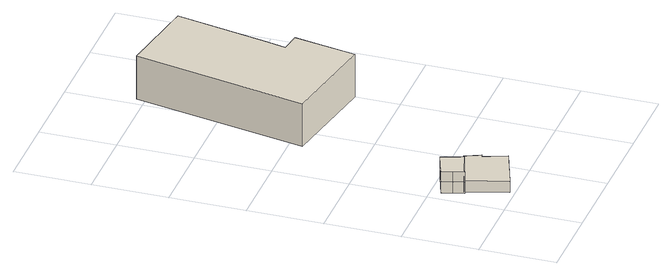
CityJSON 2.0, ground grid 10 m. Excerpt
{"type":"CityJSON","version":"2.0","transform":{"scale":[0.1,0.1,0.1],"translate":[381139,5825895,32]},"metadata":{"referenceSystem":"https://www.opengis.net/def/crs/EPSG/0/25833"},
"CityObjects":{
"building1":{"type":"Building","attributes":{"Gemeindeschluessel":"11000012","function":"31001_2463"},"address":[{"country":"Germany","locality":"Berlin","thoroughfareNumber":"105 (1)","thoroughfareName":"Schwarzer Weg"}],"children":["building1-1","building1-2"]},
"building1-1":{"type":"BuildingPart","attributes":{"BezugspunktDach":"2200","measuredHeight":1.57,"storeysAboveGround":1},"parents":["building1"],"geometry":[{"type":"Solid","lod":"1","boundaries":[[[[0,1,2,3,4,5,6,7,8,9,10,11]],[[12,13,14,15,16,17,18,19,20,21,22,23]],[[12,23,11,10]],[[13,12,10,9]],[[14,13,9,8]],[[15,14,8,7]],[[16,15,7,6]],[[17,16,6,5]],[[18,17,5,4]],[[19,18,4,3]],[[20,19,3,2]],[[21,20,2,1]],[[22,21,1,0]],[[23,22,0,11]]]]}]},
"building1-2":{"type":"BuildingPart","attributes":{"BezugspunktDach":"2200","measuredHeight":3.62,"storeysAboveGround":1},"parents":["building1"],"geometry":[{"type":"Solid","lod":"1","boundaries":[[[[24,25,26,27,28,29,30]],[[12,13,14,20,21,22,23]],[[12,23,30,29]],[[13,12,29,28]],[[14,13,28,27]],[[20,14,27,26]],[[21,20,26,25]],[[22,21,25,24]],[[23,22,24,30]]]]}]},
"building2":{"type":"Building","attributes":{"Gemeindeschluessel":"11000012","BezugspunktDach":"2200","function":"31001_1024","measuredHeight":6.14,"storeysAboveGround":2},"address":[{"country":"Germany","locality":"Berlin","thoroughfareNumber":"103 (13)","thoroughfareName":"Schwarzer Weg"}],"geometry":[{"type":"Solid","lod":"1","boundaries":[[[[31,32,33,34,35,36,37]],[[38,39,40,41,42,43,44]],[[38,44,37,36]],[[39,38,36,35]],[[40,39,35,34]],[[41,40,34,33]],[[42,41,33,32]],[[43,42,32,31]],[[44,43,31,37]]]]}]}
},
"vertices":[
[10,70,26],[14,56,26],[17,58,26],[33,4,26],[90,25,26],[79,55,26],[82,56,26],[73,77,26],[49,68,26],[44,82,26],[39,96,26],[6,84,26],[39,96,10],[44,82,10],[49,68,10],[73,77,10],[82,56,10],[79,55,10],[90,25,10],[33,4,10],[17,58,10],[14,56,10],[10,70,10],[6,84,10],
[10,70,40],[14,56,40],[17,58,40],[49,68,40],[44,82,40],[39,96,40],[6,84,40],
[201,259,65],[216,341,65],[190,345,65],[197,377,65],[221,494,65],[113,512,65],[68,283,65],[113,512,4],[221,494,4],[197,377,4],[190,345,4],[216,341,4],[201,259,4],[68,283,4]
]}
